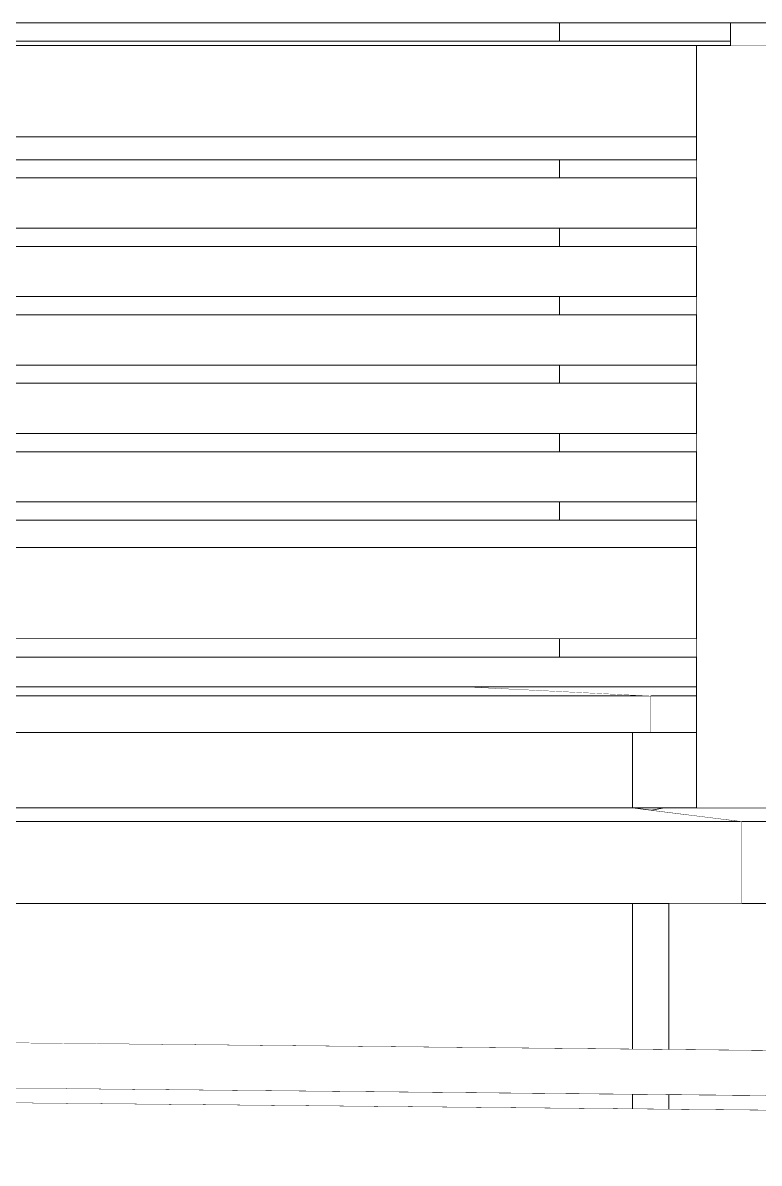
# Model space of a CAD drawing. Extents: x -3080 to 28500, y -1326 to 31609.
# Drawn here: x 24810 to 24971.2, y 28175.9 to 28425.8 of the extents above; entities that cross this region are included whole.
import ezdxf
from ezdxf.xclip import XClip

# ---------------------------------------------------------------- set-up
doc = ezdxf.new("R2010")
doc.units = 0
doc.header["$LTSCALE"] = 100
doc.header["$XCLIPFRAME"] = 2
doc.linetypes.add('188K-SM-07-F10-MECH-CR PIPE-Y2257103$0$X-S-FAB_SL ALL$0$Wipeout_Contour', pattern=[1, 0, -1])
for name, color, linetype in [('0-xref', 8, 'Continuous'), ('188K-SM-07-F10-MECH-CR PIPE-Y2257103$0$X-S-FAB_SL ALL$0$A-WALL-EX', 7, 'Continuous'), ('188K-SM-07-F10-MECH-CR PIPE-Y2257103$0$X-S-FAB_SL ALL$0$ASP_1', 1, 'Continuous'), ('188K-SM-07-F10-MECH-CR PIPE-Y2257103$0$X-S-FAB_SL ALL$0$Hattch', 7, 'Continuous'), ('188K-SM-07-F10-MECH-CR PIPE-Y2257103$0$X-S-FAB_SL ALL$0$S-COL', 7, 'Continuous'), ('188K-SM-07-F10-MECH-CR PIPE-Y2257103$0$X-S-FAB_SL ALL$0$S-SLAB', 7, 'Continuous'), ('188K-SM-07-F10-MECH-CR PIPE-Y2257103$0$X-S-FAB_SL ALL$0$S-SLAB-SHOW', 7, 'Continuous')]:
    doc.layers.add(name, color=color, linetype=linetype)

# ---------------------------------------------------------------- blocks, each defined once
blk = doc.blocks.new('188K-SM-07-F10-MECH-CR PIPE-Y2257103$0$X-S-FAB_SL ALL$0$剖面元素_389_3', base_point=(23061.26, -8263.06))
at = {"layer": '188K-SM-07-F10-MECH-CR PIPE-Y2257103$0$X-S-FAB_SL ALL$0$S-SLAB', "color": 1, "lineweight": 0}
blk.add_line((47391.26, -6400.06), (49241.26, -6417.96), dxfattribs=at)
blk = doc.blocks.new('188K-SM-07-F10-MECH-CR PIPE-Y2257103$0$X-S-FAB_SL ALL$0$剖面元素_605_3', base_point=(23061.26, -8263.06))
at = {"layer": '188K-SM-07-F10-MECH-CR PIPE-Y2257103$0$X-S-FAB_SL ALL$0$S-SLAB-SHOW', "color": 1, "lineweight": 0}
for p, q in [((47491.26, -6387.76), (49111.26, -6403.96)), ((47491.26, -6397.76), (49224.26, -6415.09))]:
    blk.add_line(p, q, dxfattribs=at)
blk = doc.blocks.new('188K-SM-07-F10-MECH-CR PIPE-Y2257103$0$X-S-FAB_SL ALL$0$剖面元素_1111_3', base_point=(23061.26, -8263.06))
at = {"color": 254, "linetype": '188K-SM-07-F10-MECH-CR PIPE-Y2257103$0$X-S-FAB_SL ALL$0$Wipeout_Contour', "lineweight": 0, "ltscale": 193709.943545}
blk.add_wipeout([(48004.76, -6340.06), (48018.76, -6340.06), (48018.76, -6323.56), (48004.76, -6323.56)], dxfattribs=at).dxf.layer = '188K-SM-07-F10-MECH-CR PIPE-Y2257103$0$X-S-FAB_SL ALL$0$Hattch'
at = {"color": 254, "linetype": '188K-SM-07-F10-MECH-CR PIPE-Y2257103$0$X-S-FAB_SL ALL$0$Wipeout_Contour', "lineweight": 0, "ltscale": 193721.770423}
blk.add_wipeout([(48004.76, -6392.9), (48012.76, -6392.98), (48012.76, -6361.06), (48004.76, -6361.06)], dxfattribs=at).dxf.layer = '188K-SM-07-F10-MECH-CR PIPE-Y2257103$0$X-S-FAB_SL ALL$0$Hattch'
at = {"color": 254, "linetype": '188K-SM-07-F10-MECH-CR PIPE-Y2257103$0$X-S-FAB_SL ALL$0$Wipeout_Contour', "lineweight": 0, "ltscale": 193736.268126}
blk.add_wipeout([(48004.76, -6406), (48012.76, -6406.07), (48012.76, -6402.98), (48004.76, -6402.9)], dxfattribs=at).dxf.layer = '188K-SM-07-F10-MECH-CR PIPE-Y2257103$0$X-S-FAB_SL ALL$0$Hattch'
at = {"color": 254, "linetype": '188K-SM-07-F10-MECH-CR PIPE-Y2257103$0$X-S-FAB_SL ALL$0$Wipeout_Contour', "lineweight": 0, "ltscale": 145275.882095}
blk.add_wipeout([(48004.76, -6340.06), (48008.96, -6340.59), (48011.76, -6340.06)], dxfattribs=at).dxf.layer = '188K-SM-07-F10-MECH-CR PIPE-Y2257103$0$X-S-FAB_SL ALL$0$Hattch'
at = {"layer": '188K-SM-07-F10-MECH-CR PIPE-Y2257103$0$X-S-FAB_SL ALL$0$A-WALL-EX', "color": 8, "lineweight": 0}
blk.add_line((48004.76, -6340.06), (48011.76, -6340.06), dxfattribs=at)
blk = doc.blocks.new('188K-SM-07-F10-MECH-CR PIPE-Y2257103$0$X-S-FAB_SL ALL$0$剖面元素_1112_3', base_point=(23061.26, -8263.06))
at = {"color": 254, "linetype": '188K-SM-07-F10-MECH-CR PIPE-Y2257103$0$X-S-FAB_SL ALL$0$Wipeout_Contour', "lineweight": 0, "ltscale": 242135.196977}
blk.add_wipeout([(48028.76, -6361.06), (48028.76, -6343.06), (47989.76, -6343.06), (47989.76, -6361.06), (48004.76, -6361.06)], dxfattribs=at).dxf.layer = '188K-SM-07-F10-MECH-CR PIPE-Y2257103$0$X-S-FAB_SL ALL$0$Hattch'
at = {"color": 254, "linetype": '188K-SM-07-F10-MECH-CR PIPE-Y2257103$0$X-S-FAB_SL ALL$0$Wipeout_Contour', "lineweight": 0, "ltscale": 193690.612425}
blk.add_wipeout([(47989.76, -6402.75), (47989.76, -6405.85), (48004.76, -6406), (48004.76, -6402.9)], dxfattribs=at).dxf.layer = '188K-SM-07-F10-MECH-CR PIPE-Y2257103$0$X-S-FAB_SL ALL$0$Hattch'
at = {"layer": '188K-SM-07-F10-MECH-CR PIPE-Y2257103$0$X-S-FAB_SL ALL$0$A-WALL-EX', "color": 8, "lineweight": 0}
blk.add_line((48004.76, -6402.9), (48004.76, -6406), dxfattribs=at)
at = {"color": 254, "linetype": '188K-SM-07-F10-MECH-CR PIPE-Y2257103$0$X-S-FAB_SL ALL$0$Wipeout_Contour', "lineweight": 0, "ltscale": 193681.946858}
blk.add_wipeout([(47989.76, -6340.06), (47989.76, -6343.06), (48028.76, -6343.06), (48004.76, -6340.06)], dxfattribs=at).dxf.layer = '188K-SM-07-F10-MECH-CR PIPE-Y2257103$0$X-S-FAB_SL ALL$0$Hattch'
at = {"color": 254, "linetype": '188K-SM-07-F10-MECH-CR PIPE-Y2257103$0$X-S-FAB_SL ALL$0$Wipeout_Contour', "lineweight": 0, "ltscale": 193676.140407}
blk.add_wipeout([(47989.76, -6392.75), (48004.76, -6392.9), (48004.76, -6361.06), (47989.76, -6361.06)], dxfattribs=at).dxf.layer = '188K-SM-07-F10-MECH-CR PIPE-Y2257103$0$X-S-FAB_SL ALL$0$Hattch'
at = {"layer": '188K-SM-07-F10-MECH-CR PIPE-Y2257103$0$X-S-FAB_SL ALL$0$A-WALL-EX', "color": 8, "lineweight": 0}
for p, q in [((47989.76, -6343.06), (48028.76, -6343.06)), ((48028.76, -6343.06), (48028.76, -6361.06)), ((47989.76, -6361.06), (48004.76, -6361.06)), ((48004.76, -6361.06), (48004.76, -6392.9)), ((48028.76, -6361.06), (48004.76, -6361.06))]:
    blk.add_line(p, q, dxfattribs=at)
at = {"color": 254, "linetype": '188K-SM-07-F10-MECH-CR PIPE-Y2257103$0$X-S-FAB_SL ALL$0$Wipeout_Contour', "lineweight": 0, "ltscale": 193652.441595}
blk.add_wipeout([(48004.76, -6323.56), (47989.76, -6323.56), (47989.76, -6340.06), (48004.76, -6340.06)], dxfattribs=at).dxf.layer = '188K-SM-07-F10-MECH-CR PIPE-Y2257103$0$X-S-FAB_SL ALL$0$Hattch'
at = {"layer": '188K-SM-07-F10-MECH-CR PIPE-Y2257103$0$X-S-FAB_SL ALL$0$A-WALL-EX', "color": 8, "lineweight": 0}
for p, q in [((48004.76, -6323.56), (48004.76, -6340.06)), ((48004.76, -6340.06), (47989.76, -6340.06)), ((48004.76, -6340.06), (48028.76, -6343.06))]:
    blk.add_line(p, q, dxfattribs=at)
blk = doc.blocks.new('188K-SM-07-F10-MECH-CR PIPE-Y2257103$0$X-S-FAB_SL ALL$0$剖面元素_1113_3', base_point=(23061.26, -8263.06))
at = {"color": 254, "linetype": '188K-SM-07-F10-MECH-CR PIPE-Y2257103$0$X-S-FAB_SL ALL$0$Wipeout_Contour', "lineweight": 0, "ltscale": 192822.692271}
blk.add_wipeout([(47586.26, -6323.56), (47586.26, -6340.06), (47989.76, -6340.06), (47989.76, -6323.56)], dxfattribs=at).dxf.layer = '188K-SM-07-F10-MECH-CR PIPE-Y2257103$0$X-S-FAB_SL ALL$0$Hattch'
at = {"color": 254, "linetype": '188K-SM-07-F10-MECH-CR PIPE-Y2257103$0$X-S-FAB_SL ALL$0$Wipeout_Contour', "lineweight": 0, "ltscale": 192896.786655}
blk.add_wipeout([(47989.76, -6343.06), (47618.26, -6343.06), (47618.26, -6361.06), (47989.76, -6361.06)], dxfattribs=at).dxf.layer = '188K-SM-07-F10-MECH-CR PIPE-Y2257103$0$X-S-FAB_SL ALL$0$Hattch'
at = {"color": 254, "linetype": '188K-SM-07-F10-MECH-CR PIPE-Y2257103$0$X-S-FAB_SL ALL$0$Wipeout_Contour', "lineweight": 0, "ltscale": 192895.658062}
blk.add_wipeout([(47989.76, -6402.75), (47604.26, -6398.89), (47604.26, -6402.12), (47989.76, -6405.85)], dxfattribs=at).dxf.layer = '188K-SM-07-F10-MECH-CR PIPE-Y2257103$0$X-S-FAB_SL ALL$0$Hattch'
at = {"color": 254, "linetype": '188K-SM-07-F10-MECH-CR PIPE-Y2257103$0$X-S-FAB_SL ALL$0$Wipeout_Contour', "lineweight": 0, "ltscale": 192871.380011}
blk.add_wipeout([(47989.76, -6340.06), (47598.26, -6340.06), (47618.26, -6343.06), (47989.76, -6343.06)], dxfattribs=at).dxf.layer = '188K-SM-07-F10-MECH-CR PIPE-Y2257103$0$X-S-FAB_SL ALL$0$Hattch'
at = {"color": 254, "linetype": '188K-SM-07-F10-MECH-CR PIPE-Y2257103$0$X-S-FAB_SL ALL$0$Wipeout_Contour', "lineweight": 0, "ltscale": 192881.626235}
blk.add_wipeout([(47989.76, -6361.06), (47604.26, -6361.06), (47604.26, -6388.89), (47989.76, -6392.75)], dxfattribs=at).dxf.layer = '188K-SM-07-F10-MECH-CR PIPE-Y2257103$0$X-S-FAB_SL ALL$0$Hattch'
at = {"layer": '188K-SM-07-F10-MECH-CR PIPE-Y2257103$0$X-S-FAB_SL ALL$0$A-WALL-EX', "color": 8, "lineweight": 0}
for p, q in [((47598.26, -6340.06), (47989.76, -6340.06)), ((47618.26, -6343.06), (47989.76, -6343.06)), ((47618.26, -6361.06), (47989.76, -6361.06))]:
    blk.add_line(p, q, dxfattribs=at)
blk = doc.blocks.new('188K-SM-07-F10-MECH-CR PIPE-Y2257103$0$X-S-FAB_SL ALL$0$剖面元素_1115_3', base_point=(23061.26, -8263.06))
at = {"color": 254, "linetype": '188K-SM-07-F10-MECH-CR PIPE-Y2257103$0$X-S-FAB_SL ALL$0$Wipeout_Contour', "lineweight": 0, "ltscale": 192853.934914}
blk.add_wipeout([(47586.26, -6323.56), (48008.76, -6323.56), (48008.76, -6315.56), (47586.26, -6315.56)], dxfattribs=at).dxf.layer = '188K-SM-07-F10-MECH-CR PIPE-Y2257103$0$X-S-FAB_SL ALL$0$Hattch'
at = {"layer": '188K-SM-07-F10-MECH-CR PIPE-Y2257103$0$X-S-FAB_SL ALL$0$A-WALL-EX', "color": 8, "lineweight": 0}
blk.add_line((48008.76, -6323.56), (47586.26, -6323.56), dxfattribs=at)
at = {"color": 254, "linetype": '188K-SM-07-F10-MECH-CR PIPE-Y2257103$0$X-S-FAB_SL ALL$0$Wipeout_Contour', "lineweight": 0, "ltscale": 192811.749313}
blk.add_wipeout([(47586.26, -6315.56), (48008.76, -6315.56), (47968.76, -6313.56), (47586.26, -6313.56)], dxfattribs=at).dxf.layer = '188K-SM-07-F10-MECH-CR PIPE-Y2257103$0$X-S-FAB_SL ALL$0$Hattch'
at = {"layer": '188K-SM-07-F10-MECH-CR PIPE-Y2257103$0$X-S-FAB_SL ALL$0$A-WALL-EX', "color": 8, "lineweight": 0}
for p, q in [((47968.76, -6313.56), (47586.26, -6313.56)), ((48008.76, -6315.56), (47968.76, -6313.56)), ((48008.76, -6315.56), (47586.26, -6315.56)), ((48008.76, -6323.56), (48008.76, -6315.56))]:
    blk.add_line(p, q, dxfattribs=at)
blk = doc.blocks.new('188K-SM-07-F10-MECH-CR PIPE-Y2257103$0$X-S-FAB_SL ALL$0$剖面元素_1116_3', base_point=(23061.26, -8263.06))
at = {"color": 254, "linetype": '188K-SM-07-F10-MECH-CR PIPE-Y2257103$0$X-S-FAB_SL ALL$0$Wipeout_Contour', "lineweight": 0, "ltscale": 193711.47239}
blk.add_wipeout([(48008.76, -6323.56), (48018.76, -6323.56), (48018.76, -6315.56), (48008.76, -6315.56)], dxfattribs=at).dxf.layer = '188K-SM-07-F10-MECH-CR PIPE-Y2257103$0$X-S-FAB_SL ALL$0$Hattch'
at = {"layer": '188K-SM-07-F10-MECH-CR PIPE-Y2257103$0$X-S-FAB_SL ALL$0$A-WALL-EX', "color": 8, "lineweight": 0}
blk.add_line((48018.76, -6323.56), (48008.76, -6323.56), dxfattribs=at)
at = {"color": 254, "linetype": '188K-SM-07-F10-MECH-CR PIPE-Y2257103$0$X-S-FAB_SL ALL$0$Wipeout_Contour', "lineweight": 0, "ltscale": 193668.411557}
blk.add_wipeout([(47968.76, -6313.56), (48008.76, -6315.56), (48018.76, -6315.56), (48018.76, -6313.56)], dxfattribs=at).dxf.layer = '188K-SM-07-F10-MECH-CR PIPE-Y2257103$0$X-S-FAB_SL ALL$0$Hattch'
at = {"layer": '188K-SM-07-F10-MECH-CR PIPE-Y2257103$0$X-S-FAB_SL ALL$0$A-WALL-EX', "color": 8, "lineweight": 0}
for p, q in [((48018.76, -6313.56), (47968.76, -6313.56)), ((48018.76, -6315.56), (48008.76, -6315.56))]:
    blk.add_line(p, q, dxfattribs=at)
blk = doc.blocks.new('188K-SM-07-F10-MECH-CR PIPE-Y2257103$0$X-S-FAB_SL ALL$0$剖面元素_1119_3', base_point=(23061.26, -8263.06))
at = {"color": 254, "linetype": '188K-SM-07-F10-MECH-CR PIPE-Y2257103$0$X-S-FAB_SL ALL$0$Wipeout_Contour', "lineweight": 0, "ltscale": 193863.308565}
blk.add_wipeout([(48066.76, -6343.06), (48028.76, -6343.06), (48028.76, -6361.06), (48066.76, -6361.06)], dxfattribs=at).dxf.layer = '188K-SM-07-F10-MECH-CR PIPE-Y2257103$0$X-S-FAB_SL ALL$0$Hattch'
at = {"color": 254, "linetype": '188K-SM-07-F10-MECH-CR PIPE-Y2257103$0$X-S-FAB_SL ALL$0$Wipeout_Contour', "lineweight": 0, "ltscale": 193825.595805}
blk.add_wipeout([(48049.76, -6403.35), (48012.76, -6402.98), (48012.76, -6406.07), (48049.76, -6406.43)], dxfattribs=at).dxf.layer = '188K-SM-07-F10-MECH-CR PIPE-Y2257103$0$X-S-FAB_SL ALL$0$Hattch'
at = {"layer": '188K-SM-07-F10-MECH-CR PIPE-Y2257103$0$X-S-FAB_SL ALL$0$S-COL', "color": 8, "lineweight": 0}
for p, q in [((48012.76, -6402.98), (48012.76, -6406.07)), ((48049.76, -6403.35), (48049.76, -6406.43))]:
    blk.add_line(p, q, dxfattribs=at)
at = {"color": 254, "linetype": '188K-SM-07-F10-MECH-CR PIPE-Y2257103$0$X-S-FAB_SL ALL$0$Wipeout_Contour', "lineweight": 0, "ltscale": 290692.498738}
blk.add_wipeout([(48011.76, -6340.06), (48008.96, -6340.59), (48023.92, -6342.46), (48028.76, -6343.06), (48066.76, -6343.06), (48050.76, -6340.06)], dxfattribs=at).dxf.layer = '188K-SM-07-F10-MECH-CR PIPE-Y2257103$0$X-S-FAB_SL ALL$0$Hattch'
at = {"color": 254, "linetype": '188K-SM-07-F10-MECH-CR PIPE-Y2257103$0$X-S-FAB_SL ALL$0$Wipeout_Contour', "lineweight": 0, "ltscale": 193811.04564}
blk.add_wipeout([(48012.76, -6392.98), (48049.76, -6393.35), (48049.76, -6361.06), (48012.76, -6361.06)], dxfattribs=at).dxf.layer = '188K-SM-07-F10-MECH-CR PIPE-Y2257103$0$X-S-FAB_SL ALL$0$Hattch'
at = {"layer": '188K-SM-07-F10-MECH-CR PIPE-Y2257103$0$X-S-FAB_SL ALL$0$S-COL', "color": 8, "lineweight": 0}
for p, q in [((48011.76, -6340.06), (48008.96, -6340.59)), ((48050.76, -6340.06), (48011.76, -6340.06)), ((48050.76, -6340.06), (48066.76, -6343.06)), ((48066.76, -6343.06), (48028.76, -6343.06)), ((48066.76, -6343.06), (48066.76, -6361.06)), ((48012.76, -6361.06), (48012.76, -6392.98)), ((48066.76, -6361.06), (48028.76, -6361.06)), ((48049.76, -6361.06), (48049.76, -6393.35))]:
    blk.add_line(p, q, dxfattribs=at)
blk = doc.blocks.new('188K-SM-07-F10-MECH-CR PIPE-Y2257103$0$X-S-FAB_SL ALL$0$剖面元素_1122_3', base_point=(23061.26, -8263.06))
at = {"color": 254, "linetype": '188K-SM-07-F10-MECH-CR PIPE-Y2257103$0$X-S-FAB_SL ALL$0$Wipeout_Contour', "lineweight": 0, "ltscale": 193748.44532}
blk.add_wipeout([(48018.76, -6173.06), (48018.76, -6340.06), (48043.76, -6340.06), (48043.76, -6173.06)], dxfattribs=at).dxf.layer = '188K-SM-07-F10-MECH-CR PIPE-Y2257103$0$X-S-FAB_SL ALL$0$Hattch'
at = {"layer": '188K-SM-07-F10-MECH-CR PIPE-Y2257103$0$X-S-FAB_SL ALL$0$S-COL', "color": 8, "lineweight": 0}
for p, q in [((48018.76, -6173.06), (48043.76, -6173.06)), ((48043.76, -6340.06), (48043.76, -6173.06)), ((48018.76, -6283.06), (48018.76, -6193.06)), ((48018.76, -6340.06), (48018.76, -6303.06))]:
    blk.add_line(p, q, dxfattribs=at)
blk = doc.blocks.new('188K-SM-07-F10-MECH-CR PIPE-Y2257103$0$X-S-FAB_SL ALL$0$剖面元素_1126_3', base_point=(23061.26, -8263.06))
at = {"color": 254, "linetype": '188K-SM-07-F10-MECH-CR PIPE-Y2257103$0$X-S-FAB_SL ALL$0$Wipeout_Contour', "lineweight": 0, "ltscale": 192802.966398}
blk.add_wipeout([(47586.26, -6193.06), (48018.76, -6193.06), (48018.76, -6173.06), (47586.26, -6173.06)], dxfattribs=at).dxf.layer = '188K-SM-07-F10-MECH-CR PIPE-Y2257103$0$X-S-FAB_SL ALL$0$Hattch'
at = {"layer": '188K-SM-07-F10-MECH-CR PIPE-Y2257103$0$X-S-FAB_SL ALL$0$A-WALL-EX', "color": 8, "lineweight": 0}
for p, q in [((47586.26, -6173.06), (48018.76, -6173.06)), ((48018.76, -6173.06), (48018.76, -6193.06)), ((47586.26, -6193.06), (48018.76, -6193.06))]:
    blk.add_line(p, q, dxfattribs=at)
blk = doc.blocks.new('188K-SM-07-F10-MECH-CR PIPE-Y2257103$0$X-S-FAB_SL ALL$0$剖面元素_1130_3', base_point=(23061.26, -8263.06))
at = {"color": 254, "linetype": '188K-SM-07-F10-MECH-CR PIPE-Y2257103$0$X-S-FAB_SL ALL$0$Wipeout_Contour', "lineweight": 0, "ltscale": 192859.90324}
blk.add_wipeout([(47586.26, -6303.06), (48018.76, -6303.06), (48018.76, -6283.06), (47586.26, -6283.06)], dxfattribs=at).dxf.layer = '188K-SM-07-F10-MECH-CR PIPE-Y2257103$0$X-S-FAB_SL ALL$0$Hattch'
at = {"layer": '188K-SM-07-F10-MECH-CR PIPE-Y2257103$0$X-S-FAB_SL ALL$0$A-WALL-EX', "color": 8, "lineweight": 0}
for p, q in [((47586.26, -6283.06), (48018.76, -6283.06)), ((48018.76, -6283.06), (48018.76, -6303.06)), ((47586.26, -6303.06), (48018.76, -6303.06))]:
    blk.add_line(p, q, dxfattribs=at)
blk = doc.blocks.new('188K-SM-07-F10-MECH-CR PIPE-Y2257103$0$X-S-FAB_SL ALL$0$剖面元素_1132_3', base_point=(23061.26, -8263.06))
at = {"color": 254, "linetype": '188K-SM-07-F10-MECH-CR PIPE-Y2257103$0$X-S-FAB_SL ALL$0$Wipeout_Contour', "lineweight": 0, "ltscale": 193609.548161}
blk.add_wipeout([(47988.76, -6168.06), (47988.76, -6172.06), (48026.26, -6172.06), (48026.26, -6168.06)], dxfattribs=at).dxf.layer = '188K-SM-07-F10-MECH-CR PIPE-Y2257103$0$X-S-FAB_SL ALL$0$Hattch'
at = {"color": 254, "linetype": '188K-SM-07-F10-MECH-CR PIPE-Y2257103$0$X-S-FAB_SL ALL$0$Wipeout_Contour', "lineweight": 0, "ltscale": 193610.005129}
blk.add_wipeout([(47988.76, -6198.06), (47988.76, -6202.06), (48018.76, -6202.06), (48018.76, -6198.06)], dxfattribs=at).dxf.layer = '188K-SM-07-F10-MECH-CR PIPE-Y2257103$0$X-S-FAB_SL ALL$0$Hattch'
at = {"color": 254, "linetype": '188K-SM-07-F10-MECH-CR PIPE-Y2257103$0$X-S-FAB_SL ALL$0$Wipeout_Contour', "lineweight": 0, "ltscale": 193617.699907}
blk.add_wipeout([(47988.76, -6217.06), (48018.76, -6217.06), (48018.76, -6213.06), (47988.76, -6213.06)], dxfattribs=at).dxf.layer = '188K-SM-07-F10-MECH-CR PIPE-Y2257103$0$X-S-FAB_SL ALL$0$Hattch'
at = {"color": 254, "linetype": '188K-SM-07-F10-MECH-CR PIPE-Y2257103$0$X-S-FAB_SL ALL$0$Wipeout_Contour', "lineweight": 0, "ltscale": 193625.412971}
blk.add_wipeout([(47988.76, -6232.06), (48018.76, -6232.06), (48018.76, -6228.06), (47988.76, -6228.06)], dxfattribs=at).dxf.layer = '188K-SM-07-F10-MECH-CR PIPE-Y2257103$0$X-S-FAB_SL ALL$0$Hattch'
at = {"color": 254, "linetype": '188K-SM-07-F10-MECH-CR PIPE-Y2257103$0$X-S-FAB_SL ALL$0$Wipeout_Contour', "lineweight": 0, "ltscale": 193633.144319}
blk.add_wipeout([(47988.76, -6243.06), (47988.76, -6247.06), (48018.76, -6247.06), (48018.76, -6243.06)], dxfattribs=at).dxf.layer = '188K-SM-07-F10-MECH-CR PIPE-Y2257103$0$X-S-FAB_SL ALL$0$Hattch'
at = {"color": 254, "linetype": '188K-SM-07-F10-MECH-CR PIPE-Y2257103$0$X-S-FAB_SL ALL$0$Wipeout_Contour', "lineweight": 0, "ltscale": 193640.89395}
blk.add_wipeout([(47988.76, -6258.06), (47988.76, -6262.06), (48018.76, -6262.06), (48018.76, -6258.06)], dxfattribs=at).dxf.layer = '188K-SM-07-F10-MECH-CR PIPE-Y2257103$0$X-S-FAB_SL ALL$0$Hattch'
at = {"color": 254, "linetype": '188K-SM-07-F10-MECH-CR PIPE-Y2257103$0$X-S-FAB_SL ALL$0$Wipeout_Contour', "lineweight": 0, "ltscale": 193648.661867}
blk.add_wipeout([(47988.76, -6273.06), (47988.76, -6277.06), (48018.76, -6277.06), (48018.76, -6273.06)], dxfattribs=at).dxf.layer = '188K-SM-07-F10-MECH-CR PIPE-Y2257103$0$X-S-FAB_SL ALL$0$Hattch'
at = {"color": 254, "linetype": '188K-SM-07-F10-MECH-CR PIPE-Y2257103$0$X-S-FAB_SL ALL$0$Wipeout_Contour', "lineweight": 0, "ltscale": 193664.252519}
blk.add_wipeout([(47988.76, -6307.06), (48018.76, -6307.06), (48018.76, -6303.06), (47988.76, -6303.06)], dxfattribs=at).dxf.layer = '188K-SM-07-F10-MECH-CR PIPE-Y2257103$0$X-S-FAB_SL ALL$0$Hattch'
at = {"layer": '188K-SM-07-F10-MECH-CR PIPE-Y2257103$0$X-S-FAB_SL ALL$0$A-WALL-EX', "color": 8, "lineweight": 0}
for p, q in [((47988.76, -6168.06), (48026.26, -6168.06)), ((47988.76, -6172.06), (48026.26, -6172.06)), ((47988.76, -6198.06), (48018.76, -6198.06)), ((47988.76, -6202.06), (48018.76, -6202.06)), ((47988.76, -6213.06), (48018.76, -6213.06)), ((47988.76, -6217.06), (48018.76, -6217.06)), ((47988.76, -6228.06), (48018.76, -6228.06)), ((47988.76, -6232.06), (48018.76, -6232.06)), ((47988.76, -6243.06), (48018.76, -6243.06)), ((47988.76, -6247.06), (48018.76, -6247.06)), ((47988.76, -6258.06), (48018.76, -6258.06)), ((47988.76, -6262.06), (48018.76, -6262.06)), ((47988.76, -6273.06), (48018.76, -6273.06)), ((47988.76, -6277.06), (48018.76, -6277.06)), ((47988.76, -6307.06), (48018.76, -6307.06))]:
    blk.add_line(p, q, dxfattribs=at)
blk = doc.blocks.new('188K-SM-07-F10-MECH-CR PIPE-Y2257103$0$X-S-FAB_SL ALL$0$剖面元素_1133_3', base_point=(23061.26, -8263.06))
at = {"color": 254, "linetype": '188K-SM-07-F10-MECH-CR PIPE-Y2257103$0$X-S-FAB_SL ALL$0$Wipeout_Contour', "lineweight": 0, "ltscale": 387038.279181}
blk.add_wipeout([(47986.76, -6170.81), (47986.76, -6172.06), (47988.76, -6172.06), (47988.76, -6168.06), (47986.76, -6168.06), (47986.76, -6169.31), (47977.26, -6169.31), (47977.26, -6170.81)], dxfattribs=at).dxf.layer = '188K-SM-07-F10-MECH-CR PIPE-Y2257103$0$X-S-FAB_SL ALL$0$Hattch'
at = {"color": 254, "linetype": '188K-SM-07-F10-MECH-CR PIPE-Y2257103$0$X-S-FAB_SL ALL$0$Wipeout_Contour', "lineweight": 0, "ltscale": 387068.960518}
blk.add_wipeout([(47986.76, -6200.81), (47986.76, -6202.06), (47988.76, -6202.06), (47988.76, -6198.06), (47986.76, -6198.06), (47986.76, -6199.31), (47977.26, -6199.31), (47977.26, -6200.81)], dxfattribs=at).dxf.layer = '188K-SM-07-F10-MECH-CR PIPE-Y2257103$0$X-S-FAB_SL ALL$0$Hattch'
at = {"color": 254, "linetype": '188K-SM-07-F10-MECH-CR PIPE-Y2257103$0$X-S-FAB_SL ALL$0$Wipeout_Contour', "lineweight": 0, "ltscale": 387084.356077}
blk.add_wipeout([(47986.76, -6215.81), (47986.76, -6217.06), (47988.76, -6217.06), (47988.76, -6213.06), (47986.76, -6213.06), (47986.76, -6214.31), (47977.26, -6214.31), (47977.26, -6215.81)], dxfattribs=at).dxf.layer = '188K-SM-07-F10-MECH-CR PIPE-Y2257103$0$X-S-FAB_SL ALL$0$Hattch'
at = {"color": 254, "linetype": '188K-SM-07-F10-MECH-CR PIPE-Y2257103$0$X-S-FAB_SL ALL$0$Wipeout_Contour', "lineweight": 0, "ltscale": 387099.788222}
blk.add_wipeout([(47986.76, -6230.81), (47986.76, -6232.06), (47988.76, -6232.06), (47988.76, -6228.06), (47986.76, -6228.06), (47986.76, -6229.31), (47977.26, -6229.31), (47977.26, -6230.81)], dxfattribs=at).dxf.layer = '188K-SM-07-F10-MECH-CR PIPE-Y2257103$0$X-S-FAB_SL ALL$0$Hattch'
at = {"color": 254, "linetype": '188K-SM-07-F10-MECH-CR PIPE-Y2257103$0$X-S-FAB_SL ALL$0$Wipeout_Contour', "lineweight": 0, "ltscale": 387115.256951}
blk.add_wipeout([(47986.76, -6245.81), (47986.76, -6247.06), (47988.76, -6247.06), (47988.76, -6243.06), (47986.76, -6243.06), (47986.76, -6244.31), (47977.26, -6244.31), (47977.26, -6245.81)], dxfattribs=at).dxf.layer = '188K-SM-07-F10-MECH-CR PIPE-Y2257103$0$X-S-FAB_SL ALL$0$Hattch'
at = {"color": 254, "linetype": '188K-SM-07-F10-MECH-CR PIPE-Y2257103$0$X-S-FAB_SL ALL$0$Wipeout_Contour', "lineweight": 0, "ltscale": 387130.762258}
blk.add_wipeout([(47986.76, -6260.81), (47986.76, -6262.06), (47988.76, -6262.06), (47988.76, -6258.06), (47986.76, -6258.06), (47986.76, -6259.31), (47977.26, -6259.31), (47977.26, -6260.81)], dxfattribs=at).dxf.layer = '188K-SM-07-F10-MECH-CR PIPE-Y2257103$0$X-S-FAB_SL ALL$0$Hattch'
at = {"color": 254, "linetype": '188K-SM-07-F10-MECH-CR PIPE-Y2257103$0$X-S-FAB_SL ALL$0$Wipeout_Contour', "lineweight": 0, "ltscale": 387146.30414}
blk.add_wipeout([(47986.76, -6275.81), (47986.76, -6277.06), (47988.76, -6277.06), (47988.76, -6273.06), (47986.76, -6273.06), (47986.76, -6274.31), (47977.26, -6274.31), (47977.26, -6275.81)], dxfattribs=at).dxf.layer = '188K-SM-07-F10-MECH-CR PIPE-Y2257103$0$X-S-FAB_SL ALL$0$Hattch'
at = {"color": 254, "linetype": '188K-SM-07-F10-MECH-CR PIPE-Y2257103$0$X-S-FAB_SL ALL$0$Wipeout_Contour', "lineweight": 0, "ltscale": 387177.497609}
blk.add_wipeout([(47986.76, -6305.81), (47986.76, -6307.06), (47988.76, -6307.06), (47988.76, -6303.06), (47986.76, -6303.06), (47986.76, -6304.31), (47977.26, -6304.31), (47977.26, -6305.81)], dxfattribs=at).dxf.layer = '188K-SM-07-F10-MECH-CR PIPE-Y2257103$0$X-S-FAB_SL ALL$0$Hattch'
at = {"layer": '188K-SM-07-F10-MECH-CR PIPE-Y2257103$0$X-S-FAB_SL ALL$0$A-WALL-EX', "color": 8, "lineweight": 0}
for p, q in [((47986.76, -6168.06), (47988.76, -6168.06)), ((47988.76, -6168.06), (47988.76, -6172.06)), ((47988.76, -6172.06), (47986.76, -6172.06)), ((47986.76, -6198.06), (47988.76, -6198.06)), ((47988.76, -6198.06), (47988.76, -6202.06)), ((47988.76, -6202.06), (47986.76, -6202.06)), ((47986.76, -6213.06), (47988.76, -6213.06)), ((47988.76, -6213.06), (47988.76, -6217.06)), ((47988.76, -6217.06), (47986.76, -6217.06)), ((47986.76, -6228.06), (47988.76, -6228.06)), ((47988.76, -6228.06), (47988.76, -6232.06)), ((47988.76, -6232.06), (47986.76, -6232.06)), ((47986.76, -6243.06), (47988.76, -6243.06)), ((47988.76, -6243.06), (47988.76, -6247.06)), ((47988.76, -6247.06), (47986.76, -6247.06)), ((47986.76, -6258.06), (47988.76, -6258.06)), ((47988.76, -6258.06), (47988.76, -6262.06)), ((47988.76, -6262.06), (47986.76, -6262.06)), ((47986.76, -6273.06), (47988.76, -6273.06)), ((47988.76, -6273.06), (47988.76, -6277.06)), ((47988.76, -6277.06), (47986.76, -6277.06)), ((47988.76, -6303.06), (47988.76, -6307.06)), ((47988.76, -6307.06), (47986.76, -6307.06))]:
    blk.add_line(p, q, dxfattribs=at)
blk = doc.blocks.new('188K-SM-07-F10-MECH-CR PIPE-Y2257103$0$X-S-FAB_SL ALL$0$剖面元素_1134_3', base_point=(23061.26, -8263.06))
at = {"color": 254, "linetype": '188K-SM-07-F10-MECH-CR PIPE-Y2257103$0$X-S-FAB_SL ALL$0$Wipeout_Contour', "lineweight": 0, "ltscale": 386626.084215}
blk.add_wipeout([(47781.26, -6168.06), (47781.26, -6172.06), (47986.76, -6172.06), (47986.76, -6170.81), (47977.26, -6170.81), (47977.26, -6169.31), (47986.76, -6169.31), (47986.76, -6168.06)], dxfattribs=at).dxf.layer = '188K-SM-07-F10-MECH-CR PIPE-Y2257103$0$X-S-FAB_SL ALL$0$Hattch'
at = {"color": 254, "linetype": '188K-SM-07-F10-MECH-CR PIPE-Y2257103$0$X-S-FAB_SL ALL$0$Wipeout_Contour', "lineweight": 0, "ltscale": 386656.798359}
blk.add_wipeout([(47781.26, -6202.06), (47986.76, -6202.06), (47986.76, -6200.81), (47977.26, -6200.81), (47977.26, -6199.31), (47986.76, -6199.31), (47986.76, -6198.06), (47781.26, -6198.06)], dxfattribs=at).dxf.layer = '188K-SM-07-F10-MECH-CR PIPE-Y2257103$0$X-S-FAB_SL ALL$0$Hattch'
at = {"color": 254, "linetype": '188K-SM-07-F10-MECH-CR PIPE-Y2257103$0$X-S-FAB_SL ALL$0$Wipeout_Contour', "lineweight": 0, "ltscale": 386672.21038}
blk.add_wipeout([(47781.26, -6213.06), (47781.26, -6217.06), (47986.76, -6217.06), (47986.76, -6215.81), (47977.26, -6215.81), (47977.26, -6214.31), (47986.76, -6214.31), (47986.76, -6213.06)], dxfattribs=at).dxf.layer = '188K-SM-07-F10-MECH-CR PIPE-Y2257103$0$X-S-FAB_SL ALL$0$Hattch'
at = {"color": 254, "linetype": '188K-SM-07-F10-MECH-CR PIPE-Y2257103$0$X-S-FAB_SL ALL$0$Wipeout_Contour', "lineweight": 0, "ltscale": 386687.659026}
blk.add_wipeout([(47781.26, -6228.06), (47781.26, -6232.06), (47986.76, -6232.06), (47986.76, -6230.81), (47977.26, -6230.81), (47977.26, -6229.31), (47986.76, -6229.31), (47986.76, -6228.06)], dxfattribs=at).dxf.layer = '188K-SM-07-F10-MECH-CR PIPE-Y2257103$0$X-S-FAB_SL ALL$0$Hattch'
at = {"color": 254, "linetype": '188K-SM-07-F10-MECH-CR PIPE-Y2257103$0$X-S-FAB_SL ALL$0$Wipeout_Contour', "lineweight": 0, "ltscale": 386703.144291}
blk.add_wipeout([(47781.26, -6247.06), (47986.76, -6247.06), (47986.76, -6245.81), (47977.26, -6245.81), (47977.26, -6244.31), (47986.76, -6244.31), (47986.76, -6243.06), (47781.26, -6243.06)], dxfattribs=at).dxf.layer = '188K-SM-07-F10-MECH-CR PIPE-Y2257103$0$X-S-FAB_SL ALL$0$Hattch'
at = {"color": 254, "linetype": '188K-SM-07-F10-MECH-CR PIPE-Y2257103$0$X-S-FAB_SL ALL$0$Wipeout_Contour', "lineweight": 0, "ltscale": 386718.666174}
blk.add_wipeout([(47781.26, -6262.06), (47986.76, -6262.06), (47986.76, -6260.81), (47977.26, -6260.81), (47977.26, -6259.31), (47986.76, -6259.31), (47986.76, -6258.06), (47781.26, -6258.06)], dxfattribs=at).dxf.layer = '188K-SM-07-F10-MECH-CR PIPE-Y2257103$0$X-S-FAB_SL ALL$0$Hattch'
at = {"color": 254, "linetype": '188K-SM-07-F10-MECH-CR PIPE-Y2257103$0$X-S-FAB_SL ALL$0$Wipeout_Contour', "lineweight": 0, "ltscale": 386734.224668}
blk.add_wipeout([(47781.26, -6273.06), (47781.26, -6277.06), (47986.76, -6277.06), (47986.76, -6275.81), (47977.26, -6275.81), (47977.26, -6274.31), (47986.76, -6274.31), (47986.76, -6273.06)], dxfattribs=at).dxf.layer = '188K-SM-07-F10-MECH-CR PIPE-Y2257103$0$X-S-FAB_SL ALL$0$Hattch'
at = {"color": 254, "linetype": '188K-SM-07-F10-MECH-CR PIPE-Y2257103$0$X-S-FAB_SL ALL$0$Wipeout_Contour', "lineweight": 0, "ltscale": 386765.451473}
blk.add_wipeout([(47781.26, -6307.06), (47986.76, -6307.06), (47986.76, -6305.81), (47977.26, -6305.81), (47977.26, -6304.31), (47986.76, -6304.31), (47986.76, -6303.06), (47781.26, -6303.06)], dxfattribs=at).dxf.layer = '188K-SM-07-F10-MECH-CR PIPE-Y2257103$0$X-S-FAB_SL ALL$0$Hattch'
at = {"layer": '188K-SM-07-F10-MECH-CR PIPE-Y2257103$0$X-S-FAB_SL ALL$0$A-WALL-EX', "color": 8, "lineweight": 0}
for p, q in [((47781.26, -6168.06), (47986.76, -6168.06)), ((47781.26, -6172.06), (47986.76, -6172.06)), ((47781.26, -6198.06), (47986.76, -6198.06)), ((47781.26, -6202.06), (47986.76, -6202.06)), ((47781.26, -6213.06), (47986.76, -6213.06)), ((47781.26, -6217.06), (47986.76, -6217.06)), ((47781.26, -6228.06), (47986.76, -6228.06)), ((47781.26, -6232.06), (47986.76, -6232.06)), ((47781.26, -6243.06), (47986.76, -6243.06)), ((47781.26, -6247.06), (47986.76, -6247.06)), ((47781.26, -6258.06), (47986.76, -6258.06)), ((47781.26, -6262.06), (47986.76, -6262.06)), ((47781.26, -6273.06), (47986.76, -6273.06)), ((47781.26, -6277.06), (47986.76, -6277.06)), ((47781.26, -6307.06), (47986.76, -6307.06))]:
    blk.add_line(p, q, dxfattribs=at)
blk = doc.blocks.new('188K-SM-07-F10-MECH-CR PIPE-Y2257103$0$X-S-FAB_SL ALL$0$剖面元素_1138_3', base_point=(23061.26, -8263.06))
at = {"color": 254, "linetype": '188K-SM-07-F10-MECH-CR PIPE-Y2257103$0$X-S-FAB_SL ALL$0$Wipeout_Contour', "lineweight": 0, "ltscale": 193704.028154}
blk.add_wipeout([(48036.26, -6168.06), (48026.26, -6168.06), (48026.26, -6173.06), (48036.26, -6173.06)], dxfattribs=at).dxf.layer = '188K-SM-07-F10-MECH-CR PIPE-Y2257103$0$X-S-FAB_SL ALL$0$Hattch'
at = {"layer": '188K-SM-07-F10-MECH-CR PIPE-Y2257103$0$X-S-FAB_SL ALL$0$S-COL', "color": 8, "lineweight": 0}
for p, q in [((48026.26, -6168.06), (48036.26, -6168.06)), ((48026.26, -6173.06), (48026.26, -6168.06)), ((48036.26, -6173.06), (48036.26, -6168.06))]:
    blk.add_line(p, q, dxfattribs=at)
blk = doc.blocks.new('188K-SM-07-F10-MECH-CR PIPE-Y2257103$0$X-S-FAB_SL ALL$0$A$C2e9ab586')
at = {"layer": '188K-SM-07-F10-MECH-CR PIPE-Y2257103$0$X-S-FAB_SL ALL$0$S-SLAB', "lineweight": 0}
blk.add_blockref('188K-SM-07-F10-MECH-CR PIPE-Y2257103$0$X-S-FAB_SL ALL$0$剖面元素_389_3', (-28106.39, 285), dxfattribs=at)
at = {"layer": '188K-SM-07-F10-MECH-CR PIPE-Y2257103$0$X-S-FAB_SL ALL$0$S-SLAB-SHOW', "lineweight": 0}
blk.add_blockref('188K-SM-07-F10-MECH-CR PIPE-Y2257103$0$X-S-FAB_SL ALL$0$剖面元素_605_3', (-28106.39, 285), dxfattribs=at)
at = {"layer": '188K-SM-07-F10-MECH-CR PIPE-Y2257103$0$X-S-FAB_SL ALL$0$A-WALL-EX', "lineweight": 0}
blk.add_blockref('188K-SM-07-F10-MECH-CR PIPE-Y2257103$0$X-S-FAB_SL ALL$0$剖面元素_1111_3', (-28106.39, 285), dxfattribs=at)
blk.add_blockref('188K-SM-07-F10-MECH-CR PIPE-Y2257103$0$X-S-FAB_SL ALL$0$剖面元素_1112_3', (-28106.39, 285), dxfattribs=at)
blk.add_blockref('188K-SM-07-F10-MECH-CR PIPE-Y2257103$0$X-S-FAB_SL ALL$0$剖面元素_1113_3', (-28106.39, 285), dxfattribs=at)
at = {"layer": '188K-SM-07-F10-MECH-CR PIPE-Y2257103$0$X-S-FAB_SL ALL$0$S-COL', "lineweight": 0}
blk.add_blockref('188K-SM-07-F10-MECH-CR PIPE-Y2257103$0$X-S-FAB_SL ALL$0$剖面元素_1119_3', (-28106.39, 285), dxfattribs=at)
at = {"layer": '188K-SM-07-F10-MECH-CR PIPE-Y2257103$0$X-S-FAB_SL ALL$0$A-WALL-EX', "lineweight": 0}
blk.add_blockref('188K-SM-07-F10-MECH-CR PIPE-Y2257103$0$X-S-FAB_SL ALL$0$剖面元素_1115_3', (-28106.39, 285), dxfattribs=at)
blk.add_blockref('188K-SM-07-F10-MECH-CR PIPE-Y2257103$0$X-S-FAB_SL ALL$0$剖面元素_1116_3', (-28106.39, 285), dxfattribs=at)
at = {"layer": '188K-SM-07-F10-MECH-CR PIPE-Y2257103$0$X-S-FAB_SL ALL$0$S-COL', "lineweight": 0}
blk.add_blockref('188K-SM-07-F10-MECH-CR PIPE-Y2257103$0$X-S-FAB_SL ALL$0$剖面元素_1122_3', (-28106.39, 285), dxfattribs=at)
at = {"layer": '188K-SM-07-F10-MECH-CR PIPE-Y2257103$0$X-S-FAB_SL ALL$0$A-WALL-EX', "lineweight": 0}
for name in ['188K-SM-07-F10-MECH-CR PIPE-Y2257103$0$X-S-FAB_SL ALL$0$剖面元素_1126_3', '188K-SM-07-F10-MECH-CR PIPE-Y2257103$0$X-S-FAB_SL ALL$0$剖面元素_1130_3']:
    blk.add_blockref(name, (-28106.39, 285), dxfattribs=at)
blk.add_blockref('188K-SM-07-F10-MECH-CR PIPE-Y2257103$0$X-S-FAB_SL ALL$0$剖面元素_1132_3', (-28106.39, 285), dxfattribs=at)
blk.add_blockref('188K-SM-07-F10-MECH-CR PIPE-Y2257103$0$X-S-FAB_SL ALL$0$剖面元素_1133_3', (-28106.39, 285), dxfattribs=at)
at = {"layer": '188K-SM-07-F10-MECH-CR PIPE-Y2257103$0$X-S-FAB_SL ALL$0$S-COL', "lineweight": 0}
blk.add_blockref('188K-SM-07-F10-MECH-CR PIPE-Y2257103$0$X-S-FAB_SL ALL$0$剖面元素_1138_3', (-28106.39, 285), dxfattribs=at)
at = {"layer": '188K-SM-07-F10-MECH-CR PIPE-Y2257103$0$X-S-FAB_SL ALL$0$A-WALL-EX', "lineweight": 0}
blk.add_blockref('188K-SM-07-F10-MECH-CR PIPE-Y2257103$0$X-S-FAB_SL ALL$0$剖面元素_1134_3', (-28106.39, 285), dxfattribs=at)
blk = doc.blocks.new('188K-SM-07-F10-MECH-CR PIPE-Y2257103$0$X-S-FAB_SL ALL')
at = {"layer": '188K-SM-07-F10-MECH-CR PIPE-Y2257103$0$X-S-FAB_SL ALL$0$ASP_1'}
blk.add_blockref('188K-SM-07-F10-MECH-CR PIPE-Y2257103$0$X-S-FAB_SL ALL$0$A$C2e9ab586', (23632.864, -73288.977), dxfattribs=at)
blk = doc.blocks.new('188K-SM-07-F10-MECH-CR PIPE-Y2257103')
ref = blk.add_blockref('188K-SM-07-F10-MECH-CR PIPE-Y2257103$0$X-S-FAB_SL ALL', (4473.521, 99334.763))
XClip(ref).set_block_clipping_path([(-7553.4648570136, -75341.9369645483), (24026.2025623869, -67725.7696244382)])

msp = doc.modelspace()

# ---------------------------------------------------------------- block references
at = {"layer": '0-xref'}
msp.add_blockref('188K-SM-07-F10-MECH-CR PIPE-Y2257103', (0, 0), dxfattribs=at)

doc.saveas('drawing.dxf')
